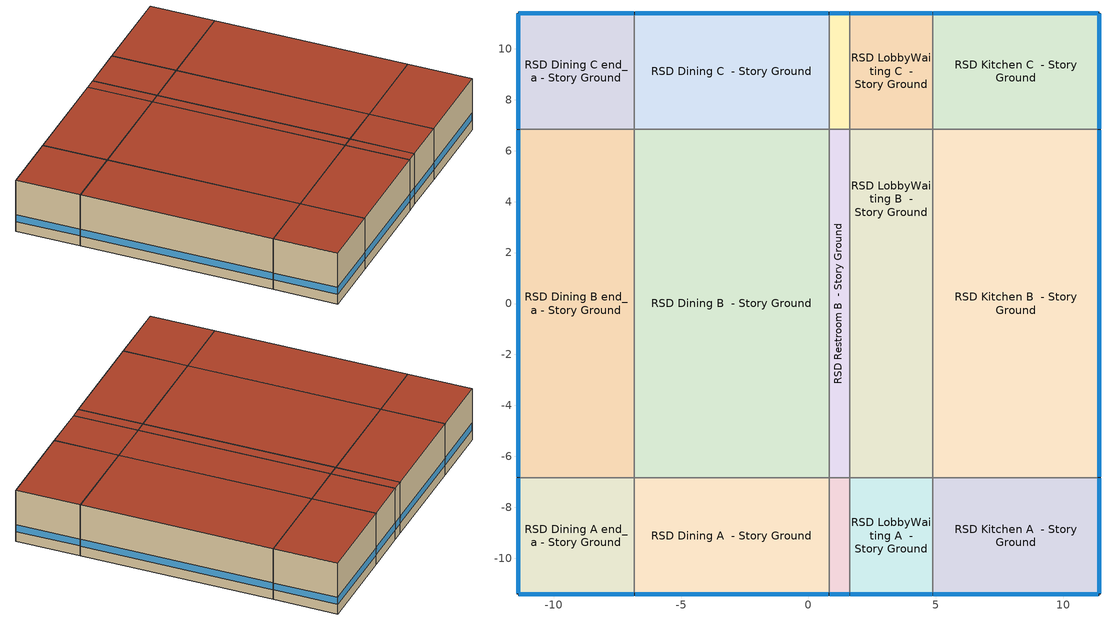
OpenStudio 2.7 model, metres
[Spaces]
RSD Dining A end_a - Story Ground
 floor ground: -11.41,-11.41 -11.41,-6.84 -6.84,-6.84 -6.84,-11.41 z0
 wall outside: -11.41,-6.84 -11.41,-11.41 -6.84,-11.41 z0:3.96
 wall to RSD Dining B end_a - Story Ground: -6.84,-6.84 -11.41,-6.84 z0:3.96
 wall to RSD Dining A  - Story Ground: -6.84,-11.41 -6.84,-6.84 z0:3.96
 window: -11.38,-11.41 -6.86,-11.41 / -11.41,-6.86 -11.41,-11.38 z0.76:1.28
 roof outside: -6.84,-11.41 -6.84,-6.84 -11.41,-6.84 -11.41,-11.41 z3.96
RSD Dining B end_a - Story Ground
 floor ground: -11.41,-6.84 -11.41,6.84 -6.84,6.84 -6.84,-6.84 z0
 wall outside: -11.41,6.84 -11.41,-6.84 z0:3.96
 wall to RSD Dining C end_a - Story Ground: -6.84,6.84 -11.41,6.84 z0:3.96
 wall to RSD Dining B  - Story Ground: -6.84,-6.84 -6.84,6.84 z0:3.96
 window: -11.41,6.81 -11.41,-6.81 z0.76:1.28
 roof outside: -6.84,-6.84 -6.84,6.84 -11.41,6.84 -11.41,-6.84 z3.96
RSD Dining C end_a - Story Ground
 floor ground: -11.41,6.84 -11.41,11.41 -6.84,11.41 -6.84,6.84 z0
 wall outside: -6.84,11.41 -11.41,11.41 -11.41,6.84 z0:3.96
 wall to RSD Dining C  - Story Ground: -6.84,6.84 -6.84,11.41 z0:3.96
 window: -11.41,11.38 -11.41,6.86 / -6.86,11.41 -11.38,11.41 z0.76:1.28
 roof outside: -6.84,6.84 -6.84,11.41 -11.41,11.41 -11.41,6.84 z3.96
RSD Dining A  - Story Ground
 floor ground: -6.84,-11.41 -6.84,-6.84 0.81,-6.84 0.81,-11.41 z0
 wall outside: -6.84,-11.41 0.81,-11.41 z0:3.96
 wall to RSD Dining B  - Story Ground: 0.81,-6.84 -6.84,-6.84 z0:3.96
 wall to RSD Restroom A  - Story Ground: 0.81,-11.41 0.81,-6.84 z0:3.96
 window: -6.81,-11.41 0.78,-11.41 z0.76:1.28
 roof outside: 0.81,-11.41 0.81,-6.84 -6.84,-6.84 -6.84,-11.41 z3.96
RSD Dining B  - Story Ground
 floor ground: -6.84,-6.84 -6.84,6.84 0.81,6.84 0.81,-6.84 z0
 wall to RSD Dining C  - Story Ground: 0.81,6.84 -6.84,6.84 z0:3.96
 wall to RSD Restroom B  - Story Ground: 0.81,-6.84 0.81,6.84 z0:3.96
 roof outside: 0.81,-6.84 0.81,6.84 -6.84,6.84 -6.84,-6.84 z3.96
RSD Dining C  - Story Ground
 floor ground: -6.84,6.84 -6.84,11.41 0.81,11.41 0.81,6.84 z0
 wall outside: 0.81,11.41 -6.84,11.41 z0:3.96
 wall to RSD Restroom C  - Story Ground: 0.81,6.84 0.81,11.41 z0:3.96
 window: 0.78,11.41 -6.81,11.41 z0.76:1.28
 roof outside: 0.81,6.84 0.81,11.41 -6.84,11.41 -6.84,6.84 z3.96
RSD Restroom A  - Story Ground
 floor ground: 0.81,-11.41 0.81,-6.84 1.62,-6.84 1.62,-11.41 z0
 wall outside: 0.81,-11.41 1.62,-11.41 z0:3.96
 wall to RSD Restroom B  - Story Ground: 1.62,-6.84 0.81,-6.84 z0:3.96
 wall to RSD LobbyWaiting A  - Story Ground: 1.62,-11.41 1.62,-6.84 z0:3.96
 window: 0.83,-11.41 1.59,-11.41 z0.76:1.31
 roof outside: 1.62,-11.41 1.62,-6.84 0.81,-6.84 0.81,-11.41 z3.96
RSD Restroom B  - Story Ground
 floor ground: 0.81,-6.84 0.81,6.84 1.62,6.84 1.62,-6.84 z0
 wall to RSD Restroom C  - Story Ground: 1.62,6.84 0.81,6.84 z0:3.96
 wall to RSD LobbyWaiting B  - Story Ground: 1.62,-6.84 1.62,6.84 z0:3.96
 roof outside: 1.62,-6.84 1.62,6.84 0.81,6.84 0.81,-6.84 z3.96
RSD Restroom C  - Story Ground
 floor ground: 0.81,6.84 0.81,11.41 1.62,11.41 1.62,6.84 z0
 wall outside: 1.62,11.41 0.81,11.41 z0:3.96
 wall to RSD LobbyWaiting C  - Story Ground: 1.62,6.84 1.62,11.41 z0:3.96
 window: 1.59,11.41 0.83,11.41 z0.76:1.31
 roof outside: 1.62,6.84 1.62,11.41 0.81,11.41 0.81,6.84 z3.96
RSD LobbyWaiting A  - Story Ground
 floor ground: 1.62,-11.41 1.62,-6.84 4.88,-6.84 4.88,-11.41 z0
 wall outside: 1.62,-11.41 4.88,-11.41 z0:3.96
 wall to RSD LobbyWaiting B  - Story Ground: 4.88,-6.84 1.62,-6.84 z0:3.96
 wall to RSD Kitchen A  - Story Ground: 4.88,-11.41 4.88,-6.84 z0:3.96
 window: 1.65,-11.41 4.85,-11.41 z0.76:1.29
 roof outside: 4.88,-11.41 4.88,-6.84 1.62,-6.84 1.62,-11.41 z3.96
RSD LobbyWaiting B  - Story Ground
 floor ground: 1.62,-6.84 1.62,6.84 4.88,6.84 4.88,-6.84 z0
 wall to RSD LobbyWaiting C  - Story Ground: 4.88,6.84 1.62,6.84 z0:3.96
 wall to RSD Kitchen B  - Story Ground: 4.88,-6.84 4.88,6.84 z0:3.96
 roof outside: 4.88,-6.84 4.88,6.84 1.62,6.84 1.62,-6.84 z3.96
RSD LobbyWaiting C  - Story Ground
 floor ground: 1.62,6.84 1.62,11.41 4.88,11.41 4.88,6.84 z0
 wall outside: 4.88,11.41 1.62,11.41 z0:3.96
 wall to RSD Kitchen C  - Story Ground: 4.88,6.84 4.88,11.41 z0:3.96
 window: 4.85,11.41 1.65,11.41 z0.76:1.29
 roof outside: 4.88,6.84 4.88,11.41 1.62,11.41 1.62,6.84 z3.96
RSD Kitchen A  - Story Ground
 floor ground: 4.88,-11.41 4.88,-6.84 11.41,-6.84 11.41,-11.41 z0
 wall outside: 4.88,-11.41 11.41,-11.41 11.41,-6.84 z0:3.96
 wall to RSD Kitchen B  - Story Ground: 11.41,-6.84 4.88,-6.84 z0:3.96
 window: 11.41,-11.38 11.41,-6.86 / 4.91,-11.41 11.38,-11.41 z0.76:1.28
 roof outside: 11.41,-11.41 11.41,-6.84 4.88,-6.84 4.88,-11.41 z3.96
RSD Kitchen B  - Story Ground
 floor ground: 4.88,-6.84 4.88,6.84 11.41,6.84 11.41,-6.84 z0
 wall outside: 11.41,-6.84 11.41,6.84 z0:3.96
 wall to RSD Kitchen C  - Story Ground: 11.41,6.84 4.88,6.84 z0:3.96
 window: 11.41,-6.81 11.41,6.81 z0.76:1.28
 roof outside: 11.41,-6.84 11.41,6.84 4.88,6.84 4.88,-6.84 z3.96
RSD Kitchen C  - Story Ground
 floor ground: 4.88,6.84 4.88,11.41 11.41,11.41 11.41,6.84 z0
 wall outside: 11.41,6.84 11.41,11.41 4.88,11.41 z0:3.96
 window: 11.38,11.41 4.91,11.41 / 11.41,6.86 11.41,11.38 z0.76:1.28
 roof outside: 11.41,6.84 11.41,11.41 4.88,11.41 4.88,6.84 z3.96
[Building]
DEER Pre-1975|RSD
[Site]
Site 1
[ClimateZones]
Climate Zone Institution Name 1=CEC; Climate Zone Document Name 1=California Climate Zone Descriptions; Climate Zone Document Year 1=1995; Climate Zone Value 1=6
[SizingPeriod:DesignDay] Barometric Pressure {Pa}=100977; Sky Clearness=0; Rain Indicator=0; Snow Indicator=0; Day of Month=21; Daylight Saving Time Indicator=0; Humidity Indicating Type=Wetbulb; Dry-Bulb Temperature Range Modifier Type=DefaultMultipliers
Name | Maximum Dry-Bulb Temperature {C} | Daily Dry-Bulb Temperature Range {deltaC} | Humidity Indicating Conditions at Maximum Dry-Bulb | Wind Speed {m/s} | Wind Direction {deg} | Month | Day Type | Solar Model Indicator | ASHRAE Taub | ASHRAE Taud
Houston Bush Intercontinental Ann Htg 99.6% Condns DB | -1.6 | 0 | -1.6 | 2.8 | 0 | 1 | WinterDesignDay | ASHRAEClearSky
Houston Bush Intercontinental Ann Clg .4% Condns DB=>MWB | 36 | 10.1 | 24.8 | 3.5 | 170 | 7 | SummerDesignDay | ASHRAETau | 0.499 | 1.97
[SpaceType] Standards Building Type=RSD
Name | Standards Space Type
RSD Restroom | Restroom
RSD Dining | Dining
RSD LobbyWaiting | LobbyWaiting
RSD Kitchen | Kitchen
[BuildingStory]
Story Ground: Nominal Z Coordinate {m}=0; Nominal Floor to Floor Height {m}=3.9624
[Space] Building Story=Story Ground
Name | Space Type | Thermal Zone
RSD Dining A end_a - Story Ground | RSD Dining | Zone RSD Dining A end_a - Story Ground
RSD Dining B end_a - Story Ground | RSD Dining | Zone RSD Dining B end_a - Story Ground
RSD Dining C end_a - Story Ground | RSD Dining | Zone RSD Dining C end_a - Story Ground
RSD Dining A  - Story Ground | RSD Dining | Zone RSD Dining A  - Story Ground
RSD Dining B  - Story Ground | RSD Dining | Zone RSD Dining B  - Story Ground
RSD Dining C  - Story Ground | RSD Dining | Zone RSD Dining C  - Story Ground
RSD Restroom A  - Story Ground | RSD Restroom | Zone RSD Restroom A  - Story Ground
RSD Restroom B  - Story Ground | RSD Restroom | Zone RSD Restroom B  - Story Ground
RSD Restroom C  - Story Ground | RSD Restroom | Zone RSD Restroom C  - Story Ground
RSD LobbyWaiting A  - Story Ground | RSD LobbyWaiting | Zone RSD LobbyWaiting A  - Story Ground
RSD LobbyWaiting B  - Story Ground | RSD LobbyWaiting | Zone RSD LobbyWaiting B  - Story Ground
RSD LobbyWaiting C  - Story Ground | RSD LobbyWaiting | Zone RSD LobbyWaiting C  - Story Ground
RSD Kitchen A  - Story Ground | RSD Kitchen | Zone RSD Kitchen A  - Story Ground
RSD Kitchen B  - Story Ground | RSD Kitchen | Zone RSD Kitchen B  - Story Ground
RSD Kitchen C  - Story Ground | RSD Kitchen | Zone RSD Kitchen C  - Story Ground
[ThermalZone] Multiplier=1; Use Ideal Air Loads=No
Zone RSD Dining A end_a - Story Ground; Zone RSD Dining B end_a - Story Ground; Zone RSD Dining C end_a - Story Ground; Zone RSD Dining A  - Story Ground; Zone RSD Dining B  - Story Ground; Zone RSD Dining C  - Story Ground; Zone RSD Restroom A  - Story Ground; Zone RSD Restroom B  - Story Ground; Zone RSD Restroom C  - Story Ground; Zone RSD LobbyWaiting A  - Story Ground; Zone RSD LobbyWaiting B  - Story Ground; Zone RSD LobbyWaiting C  - Story Ground; Zone RSD Kitchen A  - Story Ground; Zone RSD Kitchen B  - Story Ground; Zone RSD Kitchen C  - Story Ground
[Sizing:Zone] Zone Cooling Design Supply Air Temperature Input Method=SupplyAirTemperature; Zone Cooling Design Supply Air Temperature {C}=14; Zone Cooling Design Supply Air Temperature Difference {deltaC}=11.11; Zone Heating Design Supply Air Temperature Input Method=SupplyAirTemperature; Zone Heating Design Supply Air Temperature {C}=40; Zone Heating Design Supply Air Temperature Difference {deltaC}=11.11; Zone Cooling Design Supply Air Humidity Ratio {kg-H2O/kg-air}=0.0085; Zone Heating Design Supply Air Humidity Ratio {kg-H2O/kg-air}=0.008; Cooling Design Air Flow Method=DesignDay; Heating Design Air Flow Method=DesignDay; Account for Dedicated Outdoor Air System=No; Dedicated Outdoor Air System Control Strategy=NeutralSupplyAir; Dedicated Outdoor Air Low Setpoint Temperature for Design {C}=autosize; Dedicated Outdoor Air High Setpoint Temperature for Design {C}=autosize
Zone RSD Dining A end_a - Story Ground; Zone RSD Dining B end_a - Story Ground; Zone RSD Dining C end_a - Story Ground; Zone RSD Dining A  - Story Ground; Zone RSD Dining B  - Story Ground; Zone RSD Dining C  - Story Ground; Zone RSD Restroom A  - Story Ground; Zone RSD Restroom B  - Story Ground; Zone RSD Restroom C  - Story Ground; Zone RSD LobbyWaiting A  - Story Ground; Zone RSD LobbyWaiting B  - Story Ground; Zone RSD LobbyWaiting C  - Story Ground; Zone RSD Kitchen A  - Story Ground; Zone RSD Kitchen B  - Story Ground; Zone RSD Kitchen C  - Story Ground
